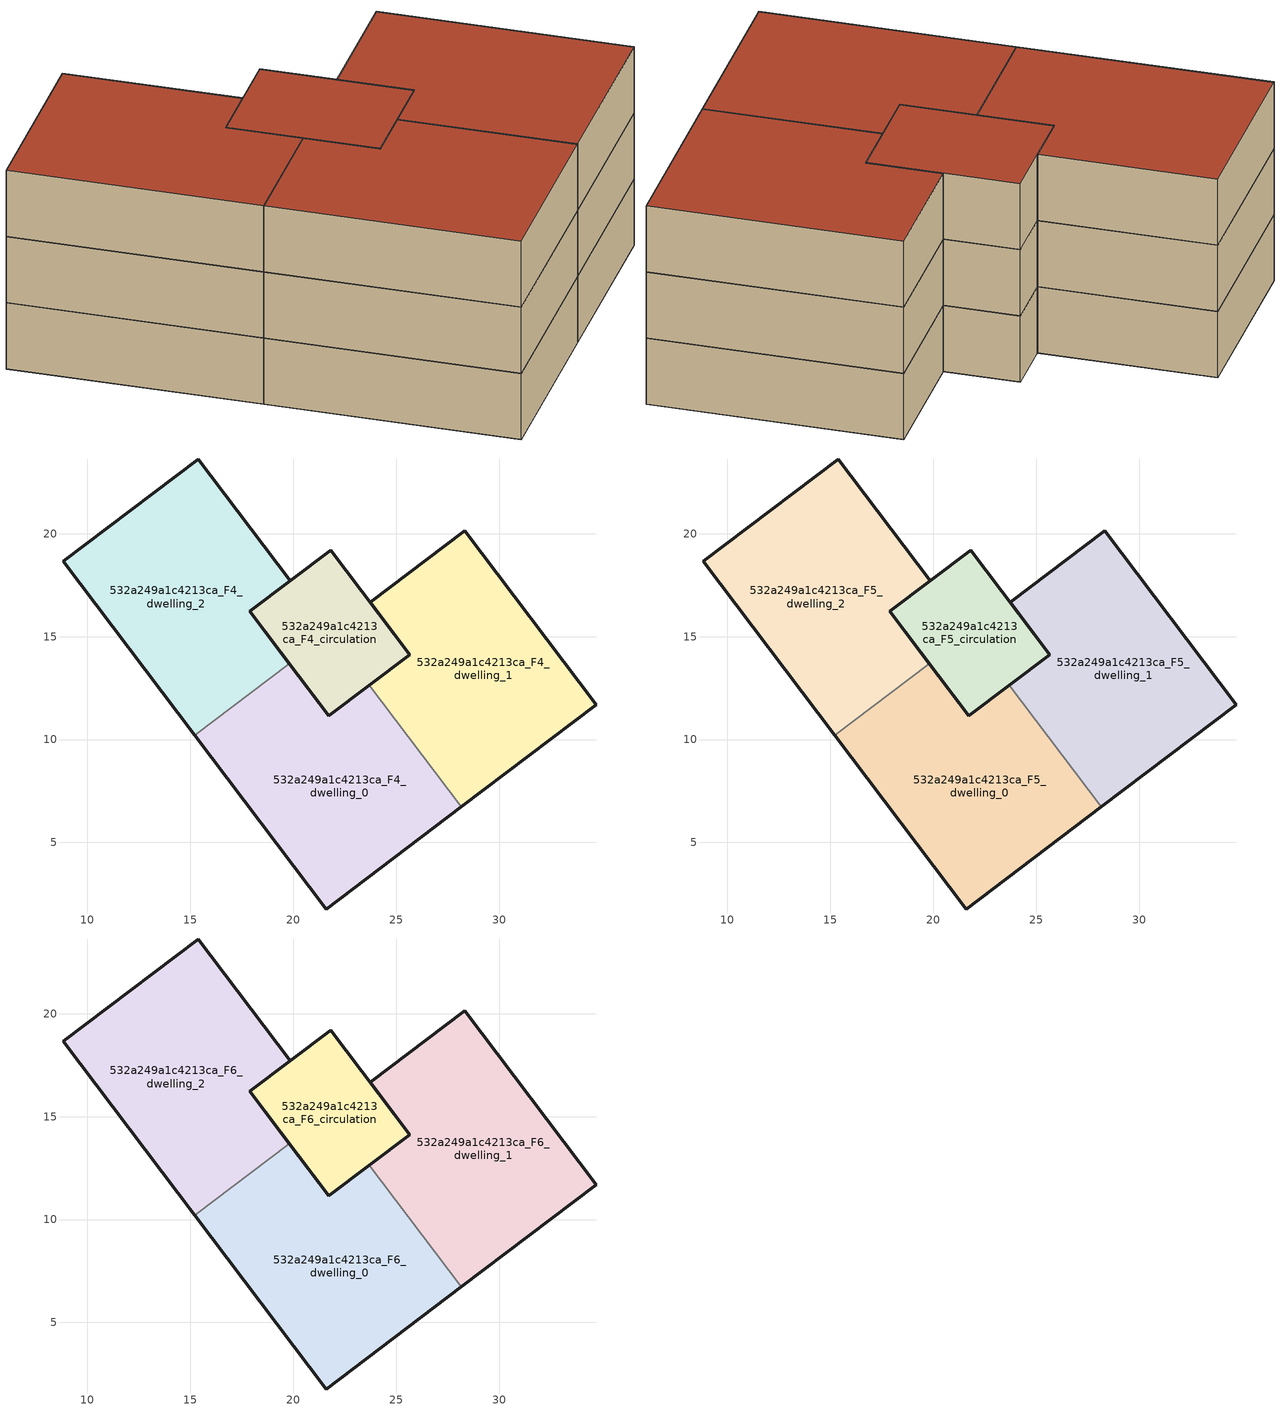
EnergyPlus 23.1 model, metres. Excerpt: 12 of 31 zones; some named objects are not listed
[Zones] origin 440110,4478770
532a249a1c4213ca_F4_dwelling_0
 floor to 532a249a1c4213ca_F3_dwelling_0 (EU_floor_Construction): 28.16,6.72 23.69,12.64 21.72,11.15 19.8,13.69 15.21,10.22 21.6,1.76 z12
 wall outside (EU_wall_Construction): 19.8,13.69 21.72,11.15 23.69,12.64 / 28.16,6.72 21.6,1.76 15.21,10.22 z12:15
 wall to 532a249a1c4213ca_F4_dwelling_2 (EU_wall_Construction): 15.21,10.22 19.8,13.69 z12:15
 wall to 532a249a1c4213ca_F4_dwelling_1 (EU_wall_Construction): 23.69,12.64 28.16,6.72 z12:15
532a249a1c4213ca_F4_dwelling_1
 floor to 532a249a1c4213ca_F3_dwelling_1 (EU_floor_Construction): 34.72,11.68 28.33,20.13 23.74,16.66 25.66,14.13 23.69,12.64 28.16,6.72 z12
 wall outside (EU_wall_Construction): 23.69,12.64 25.66,14.13 23.74,16.66 28.33,20.13 34.72,11.68 28.16,6.72 z12:15
532a249a1c4213ca_F4_dwelling_2
 floor to 532a249a1c4213ca_F3_dwelling_2 (EU_floor_Construction): 19.8,13.69 17.89,16.22 19.85,17.71 15.38,23.63 8.82,18.67 15.21,10.22 z12
 wall outside (EU_wall_Construction): 15.21,10.22 8.82,18.67 15.38,23.63 19.85,17.71 17.89,16.22 19.8,13.69 z12:15
532a249a1c4213ca_F4_circulation
 floor to 532a249a1c4213ca_F3_circulation (EU_floor_Construction): 25.66,14.13 21.82,19.2 17.89,16.22 21.72,11.15 z12
 wall outside (EU_wall_Construction): 25.66,14.13 21.72,11.15 17.89,16.22 21.82,19.2 25.66,14.13 z12:15
532a249a1c4213ca_F5_dwelling_0
 floor to 532a249a1c4213ca_F4_dwelling_0 (EU_floor_Construction): 28.16,6.72 23.69,12.64 21.72,11.15 19.8,13.69 15.21,10.22 21.6,1.76 z15
 wall outside (EU_wall_Construction): 19.8,13.69 21.72,11.15 23.69,12.64 / 28.16,6.72 21.6,1.76 15.21,10.22 z15:18
 wall to 532a249a1c4213ca_F5_dwelling_2 (EU_wall_Construction): 15.21,10.22 19.8,13.69 z15:18
 wall to 532a249a1c4213ca_F5_dwelling_1 (EU_wall_Construction): 23.69,12.64 28.16,6.72 z15:18
532a249a1c4213ca_F5_dwelling_1
 floor to 532a249a1c4213ca_F4_dwelling_1 (EU_floor_Construction): 34.72,11.68 28.33,20.13 23.74,16.66 25.66,14.13 23.69,12.64 28.16,6.72 z15
 wall outside (EU_wall_Construction): 23.69,12.64 25.66,14.13 23.74,16.66 28.33,20.13 34.72,11.68 28.16,6.72 z15:18
532a249a1c4213ca_F5_dwelling_2
 floor to 532a249a1c4213ca_F4_dwelling_2 (EU_floor_Construction): 19.8,13.69 17.89,16.22 19.85,17.71 15.38,23.63 8.82,18.67 15.21,10.22 z15
 wall outside (EU_wall_Construction): 15.21,10.22 8.82,18.67 15.38,23.63 19.85,17.71 17.89,16.22 19.8,13.69 z15:18
532a249a1c4213ca_F5_circulation
 floor to 532a249a1c4213ca_F4_circulation (EU_floor_Construction): 25.66,14.13 21.82,19.2 17.89,16.22 21.72,11.15 z15
 wall outside (EU_wall_Construction): 25.66,14.13 21.72,11.15 17.89,16.22 21.82,19.2 25.66,14.13 z15:18
532a249a1c4213ca_F6_dwelling_0
 floor to 532a249a1c4213ca_F5_dwelling_0 (EU_floor_Construction): 28.16,6.72 23.69,12.64 21.72,11.15 19.8,13.69 15.21,10.22 21.6,1.76 z18
 wall outside (EU_wall_Construction): 19.8,13.69 21.72,11.15 23.69,12.64 / 28.16,6.72 21.6,1.76 15.21,10.22 z18:21
 wall to 532a249a1c4213ca_F6_dwelling_2 (EU_wall_Construction): 15.21,10.22 19.8,13.69 z18:21
 wall to 532a249a1c4213ca_F6_dwelling_1 (EU_wall_Construction): 23.69,12.64 28.16,6.72 z18:21
 roof outside (EU_roof_Construction): 23.69,12.64 28.16,6.72 21.6,1.76 15.21,10.22 19.8,13.69 21.72,11.15 z21
532a249a1c4213ca_F6_dwelling_1
 floor to 532a249a1c4213ca_F5_dwelling_1 (EU_floor_Construction): 34.72,11.68 28.33,20.13 23.74,16.66 25.66,14.13 23.69,12.64 28.16,6.72 z18
 wall outside (EU_wall_Construction): 23.69,12.64 25.66,14.13 23.74,16.66 28.33,20.13 34.72,11.68 28.16,6.72 z18:21
 roof outside (EU_roof_Construction): 28.33,20.13 34.72,11.68 28.16,6.72 23.69,12.64 25.66,14.13 23.74,16.66 z21
532a249a1c4213ca_F6_dwelling_2
 floor to 532a249a1c4213ca_F5_dwelling_2 (EU_floor_Construction): 19.8,13.69 17.89,16.22 19.85,17.71 15.38,23.63 8.82,18.67 15.21,10.22 z18
 wall outside (EU_wall_Construction): 15.21,10.22 8.82,18.67 15.38,23.63 19.85,17.71 17.89,16.22 19.8,13.69 z18:21
 roof outside (EU_roof_Construction): 15.38,23.63 19.85,17.71 17.89,16.22 19.8,13.69 15.21,10.22 8.82,18.67 z21
532a249a1c4213ca_F6_circulation
 floor to 532a249a1c4213ca_F5_circulation (EU_floor_Construction): 25.66,14.13 21.82,19.2 17.89,16.22 21.72,11.15 z18
 wall outside (EU_wall_Construction): 25.66,14.13 21.72,11.15 17.89,16.22 21.82,19.2 25.66,14.13 z18:21
 roof outside (EU_roof_Construction): 21.82,19.2 25.66,14.13 21.72,11.15 17.89,16.22 z21
[Building]
EU S2 Campaign: North Axis=0; Terrain=City; Solar Distribution=FullExterior
[Site:Location]
Madrid: Latitude=40.5; Longitude=-3.5; Time Zone=1; Elevation=609
[SizingPeriod:WeatherFileDays]
AnnualSizingPeriod: Begin Month=1; Begin Day of Month=1; End Month=12; End Day of Month=31; Day of Week for Start Day=Monday; Use Weather File Daylight Saving Period=No; Use Weather File Rain and Snow Indicators=No
[MATERIAL]
EU_InternalMass_Material: Roughness=MediumRough; Thickness=0.1; Conductivity=1; Density=1800; Specific Heat=900; Thermal Absorptance=0.9; Solar Absorptance=0.7; Visible Absorptance=0.7
[MATERIAL:NOMASS] Roughness=MediumRough; Thermal Absorptance=0.9; Solar Absorptance=0.7; Visible Absorptance=0.7
Name | Thermal Resistance
EU_wall_NoMass | 0.609216
EU_roof_NoMass | 0.513268
EU_floor_NoMass | 0.568163
[CONSTRUCTION]
EU_wall_Construction: EU_wall_NoMass
EU_roof_Construction: EU_roof_NoMass
EU_floor_Construction: EU_floor_NoMass
EU_InternalMass_Construction: EU_InternalMass_Material
[ZONE] Type=1; Multiplier=1; Ceiling Height=autocalculate; Floor Area=autocalculate; Part of Total Floor Area=Yes
Name | Volume
532a249a1c4213ca_F4_dwelling_0; 532a249a1c4213ca_F5_dwelling_0; 532a249a1c4213ca_F6_dwelling_0 | 237.832
532a249a1c4213ca_F4_dwelling_1; 532a249a1c4213ca_F5_dwelling_1; 532a249a1c4213ca_F6_dwelling_1 | 237.81
532a249a1c4213ca_F4_dwelling_2; 532a249a1c4213ca_F5_dwelling_2; 532a249a1c4213ca_F6_dwelling_2 | 237.825
532a249a1c4213ca_F4_circulation; 532a249a1c4213ca_F5_circulation; 532a249a1c4213ca_F6_circulation | 94.0734
[INTERNALMASS] Construction=EU_InternalMass_Construction
Name | Zone or ZoneList | Surface Area
532a249a1c4213ca_F4_dwelling_0_EU_InternalMass | 532a249a1c4213ca_F4_dwelling_0 | 158.549
532a249a1c4213ca_F4_dwelling_1_EU_InternalMass | 532a249a1c4213ca_F4_dwelling_1 | 79.2744
532a249a1c4213ca_F4_dwelling_2_EU_InternalMass | 532a249a1c4213ca_F4_dwelling_2 | 79.2744
532a249a1c4213ca_F5_dwelling_0_EU_InternalMass | 532a249a1c4213ca_F5_dwelling_0 | 158.549
532a249a1c4213ca_F5_dwelling_1_EU_InternalMass | 532a249a1c4213ca_F5_dwelling_1 | 79.2744
532a249a1c4213ca_F5_dwelling_2_EU_InternalMass | 532a249a1c4213ca_F5_dwelling_2 | 79.2744
532a249a1c4213ca_F6_dwelling_0_EU_InternalMass | 532a249a1c4213ca_F6_dwelling_0 | 158.549
532a249a1c4213ca_F6_dwelling_1_EU_InternalMass | 532a249a1c4213ca_F6_dwelling_1 | 79.2744
532a249a1c4213ca_F6_dwelling_2_EU_InternalMass | 532a249a1c4213ca_F6_dwelling_2 | 79.2744
[OTHEREQUIPMENT] Fuel Type=Electricity; Design Level Calculation Method=Watts/Area; Power per Zone Floor Area=1; Fraction Latent=0; Fraction Radiant=0; Fraction Lost=0; Carbon Dioxide Generation Rate=0; EndUse Subcategory=EU_Step8_InternalGains
Name | Zone or ZoneList or Space or SpaceList | Schedule
EU_Step8_InternalGain_532a249a1c4213ca_F4_dwelling_0_f000 | 532a249a1c4213ca_F4_dwelling_0 | EU_Step8_GainSchedule_532a249a1c4213ca_F4_dwelling_0_f000
EU_Step8_InternalGain_532a249a1c4213ca_F4_dwelling_1_f000 | 532a249a1c4213ca_F4_dwelling_1 | EU_Step8_GainSchedule_532a249a1c4213ca_F4_dwelling_1_f000
EU_Step8_InternalGain_532a249a1c4213ca_F4_dwelling_2_f000 | 532a249a1c4213ca_F4_dwelling_2 | EU_Step8_GainSchedule_532a249a1c4213ca_F4_dwelling_2_f000
EU_Step8_InternalGain_532a249a1c4213ca_F5_dwelling_0_f000 | 532a249a1c4213ca_F5_dwelling_0 | EU_Step8_GainSchedule_532a249a1c4213ca_F5_dwelling_0_f000
EU_Step8_InternalGain_532a249a1c4213ca_F5_dwelling_1_f000 | 532a249a1c4213ca_F5_dwelling_1 | EU_Step8_GainSchedule_532a249a1c4213ca_F5_dwelling_1_f000
EU_Step8_InternalGain_532a249a1c4213ca_F5_dwelling_2_f000 | 532a249a1c4213ca_F5_dwelling_2 | EU_Step8_GainSchedule_532a249a1c4213ca_F5_dwelling_2_f000
EU_Step8_InternalGain_532a249a1c4213ca_F6_dwelling_0_f000 | 532a249a1c4213ca_F6_dwelling_0 | EU_Step8_GainSchedule_532a249a1c4213ca_F6_dwelling_0_f000
EU_Step8_InternalGain_532a249a1c4213ca_F6_dwelling_1_f000 | 532a249a1c4213ca_F6_dwelling_1 | EU_Step8_GainSchedule_532a249a1c4213ca_F6_dwelling_1_f000
EU_Step8_InternalGain_532a249a1c4213ca_F6_dwelling_2_f000 | 532a249a1c4213ca_F6_dwelling_2 | EU_Step8_GainSchedule_532a249a1c4213ca_F6_dwelling_2_f000
[ZONEINFILTRATION:DESIGNFLOWRATE] Schedule=EU_AlwaysOn; Design Flow Rate Calculation Method=Flow/Area; Flow Rate per Floor Area=0.0005; Constant Term Coefficient=1; Temperature Term Coefficient=0; Velocity Term Coefficient=0; Velocity Squared Term Coefficient=0
Name | Zone or ZoneList or Space or SpaceList
EU_Circulation_Infiltration_532a249a1c4213ca_F4_circulation | 532a249a1c4213ca_F4_circulation
EU_Circulation_Infiltration_532a249a1c4213ca_F5_circulation | 532a249a1c4213ca_F5_circulation
EU_Circulation_Infiltration_532a249a1c4213ca_F6_circulation | 532a249a1c4213ca_F6_circulation
[ZONEVENTILATION:DESIGNFLOWRATE] Schedule=EU_AlwaysOn; Design Flow Rate Calculation Method=AirChanges/Hour; Air Changes per Hour=0.752966; Ventilation Type=Natural; Fan Pressure Rise=0; Fan Total Efficiency=1; Constant Term Coefficient=1; Temperature Term Coefficient=0; Velocity Term Coefficient=0; Velocity Squared Term Coefficient=0; Minimum Indoor Temperature=-100; Maximum Indoor Temperature=100; Delta Temperature=-100; Minimum Outdoor Temperature=-100; Maximum Outdoor Temperature=100; Maximum Wind Speed=40
Name | Zone or ZoneList or Space or SpaceList
EU_ConstantAir_532a249a1c4213ca_F4_dwelling_0 | 532a249a1c4213ca_F4_dwelling_0
EU_ConstantAir_532a249a1c4213ca_F4_dwelling_1 | 532a249a1c4213ca_F4_dwelling_1
EU_ConstantAir_532a249a1c4213ca_F4_dwelling_2 | 532a249a1c4213ca_F4_dwelling_2
EU_ConstantAir_532a249a1c4213ca_F5_dwelling_0 | 532a249a1c4213ca_F5_dwelling_0
EU_ConstantAir_532a249a1c4213ca_F5_dwelling_1 | 532a249a1c4213ca_F5_dwelling_1
EU_ConstantAir_532a249a1c4213ca_F5_dwelling_2 | 532a249a1c4213ca_F5_dwelling_2
EU_ConstantAir_532a249a1c4213ca_F6_dwelling_0 | 532a249a1c4213ca_F6_dwelling_0
EU_ConstantAir_532a249a1c4213ca_F6_dwelling_1 | 532a249a1c4213ca_F6_dwelling_1
EU_ConstantAir_532a249a1c4213ca_F6_dwelling_2 | 532a249a1c4213ca_F6_dwelling_2
[HVACTEMPLATE:THERMOSTAT] Constant Heating Setpoint=20; Constant Cooling Setpoint=50
EU_HeatOnly_532a249a1c4213ca_F5_dwelling_2; EU_HeatOnly_532a249a1c4213ca_F6_dwelling_0; EU_HeatOnly_532a249a1c4213ca_F6_dwelling_1; EU_HeatOnly_532a249a1c4213ca_F6_dwelling_2
[HVACTEMPLATE:ZONE:IDEALLOADSAIRSYSTEM] System Availability Schedule=EU_AlwaysOn; Maximum Heating Supply Air Temperature=50; Minimum Cooling Supply Air Temperature=13; Maximum Heating Supply Air Humidity Ratio=0.0156; Minimum Cooling Supply Air Humidity Ratio=0.0077; Heating Limit=NoLimit; Cooling Limit=NoLimit; Heating Availability Schedule=EU_AlwaysOn; Cooling Availability Schedule=EU_CoolingOff; Dehumidification Control Type=ConstantSensibleHeatRatio; Cooling Sensible Heat Ratio=0.7; Dehumidification Setpoint=60; Humidification Control Type=None; Humidification Setpoint=30; Outdoor Air Method=None; Outdoor Air Flow Rate per Person=0.00944; Outdoor Air Flow Rate per Zone Floor Area=0; Outdoor Air Flow Rate per Zone=0; Demand Controlled Ventilation Type=None; Outdoor Air Economizer Type=NoEconomizer; Heat Recovery Type=None; Sensible Heat Recovery Effectiveness=0.7; Latent Heat Recovery Effectiveness=0.65
Name | Template Thermostat
532a249a1c4213ca_F4_dwelling_0 | EU_HeatOnly_532a249a1c4213ca_F4_dwelling_0
532a249a1c4213ca_F4_dwelling_1 | EU_HeatOnly_532a249a1c4213ca_F4_dwelling_1
532a249a1c4213ca_F4_dwelling_2 | EU_HeatOnly_532a249a1c4213ca_F4_dwelling_2
532a249a1c4213ca_F5_dwelling_0 | EU_HeatOnly_532a249a1c4213ca_F5_dwelling_0
532a249a1c4213ca_F5_dwelling_1 | EU_HeatOnly_532a249a1c4213ca_F5_dwelling_1
532a249a1c4213ca_F5_dwelling_2 | EU_HeatOnly_532a249a1c4213ca_F5_dwelling_2
532a249a1c4213ca_F6_dwelling_0 | EU_HeatOnly_532a249a1c4213ca_F6_dwelling_0
532a249a1c4213ca_F6_dwelling_1 | EU_HeatOnly_532a249a1c4213ca_F6_dwelling_1
532a249a1c4213ca_F6_dwelling_2 | EU_HeatOnly_532a249a1c4213ca_F6_dwelling_2
[SIZING:ZONE] Zone Cooling Design Supply Air Temperature Input Method=SupplyAirTemperature; Zone Cooling Design Supply Air Temperature=13; Zone Heating Design Supply Air Temperature Input Method=SupplyAirTemperature; Zone Heating Design Supply Air Temperature=50; Zone Cooling Design Supply Air Humidity Ratio=0.008; Zone Heating Design Supply Air Humidity Ratio=0.008; Cooling Design Air Flow Method=DesignDay; Cooling Design Air Flow Rate=0; Cooling Minimum Air Flow per Zone Floor Area=0.000762; Cooling Minimum Air Flow=0; Cooling Minimum Air Flow Fraction=0.2; Heating Design Air Flow Method=DesignDay; Heating Design Air Flow Rate=0; Heating Maximum Air Flow per Zone Floor Area=0.002032; Heating Maximum Air Flow=0.141576; Heating Maximum Air Flow Fraction=0.3; Account for Dedicated Outdoor Air System=No; Dedicated Outdoor Air System Control Strategy=NeutralSupplyAir; Dedicated Outdoor Air Low Setpoint Temperature for Design=autosize; Dedicated Outdoor Air High Setpoint Temperature for Design=autosize; Zone Load Sizing Method=Sensible Load Only No Latent Load; Zone Latent Cooling Design Supply Air Humidity Ratio Input Method=HumidityRatioDifference; Zone Cooling Design Supply Air Humidity Ratio Difference=0.005; Zone Latent Heating Design Supply Air Humidity Ratio Input Method=HumidityRatioDifference; Zone Humidification Design Supply Air Humidity Ratio Difference=0.005
532a249a1c4213ca_F4_dwelling_0; 532a249a1c4213ca_F4_dwelling_1; 532a249a1c4213ca_F4_dwelling_2; 532a249a1c4213ca_F5_dwelling_0; 532a249a1c4213ca_F5_dwelling_1; 532a249a1c4213ca_F5_dwelling_2; 532a249a1c4213ca_F6_dwelling_0; 532a249a1c4213ca_F6_dwelling_1; 532a249a1c4213ca_F6_dwelling_2
[SCHEDULE:CONSTANT]
Name | Hourly Value
EU_AlwaysOn | 1
EU_CoolingOff | 0
[SCHEDULE:FILE] Column Number=1; Rows to Skip at Top=0; Number of Hours of Data=8760; Column Separator=Comma; Interpolate to Timestep=No; Minutes per Item=60; Adjust Schedule for Daylight Savings=Yes
Name | File
EU_Step8_GainSchedule_532a249a1c4213ca_F4_dwelling_0_f000 | ../../schedules/532a249a1c4213ca/532a249a1c4213ca_F4_dwelling_0_f000_gain.csv
EU_Step8_GainSchedule_532a249a1c4213ca_F4_dwelling_1_f000 | ../../schedules/532a249a1c4213ca/532a249a1c4213ca_F4_dwelling_1_f000_gain.csv
EU_Step8_GainSchedule_532a249a1c4213ca_F4_dwelling_2_f000 | ../../schedules/532a249a1c4213ca/532a249a1c4213ca_F4_dwelling_2_f000_gain.csv
EU_Step8_GainSchedule_532a249a1c4213ca_F5_dwelling_0_f000 | ../../schedules/532a249a1c4213ca/532a249a1c4213ca_F5_dwelling_0_f000_gain.csv
EU_Step8_GainSchedule_532a249a1c4213ca_F5_dwelling_1_f000 | ../../schedules/532a249a1c4213ca/532a249a1c4213ca_F5_dwelling_1_f000_gain.csv
EU_Step8_GainSchedule_532a249a1c4213ca_F5_dwelling_2_f000 | ../../schedules/532a249a1c4213ca/532a249a1c4213ca_F5_dwelling_2_f000_gain.csv
EU_Step8_GainSchedule_532a249a1c4213ca_F6_dwelling_0_f000 | ../../schedules/532a249a1c4213ca/532a249a1c4213ca_F6_dwelling_0_f000_gain.csv
EU_Step8_GainSchedule_532a249a1c4213ca_F6_dwelling_1_f000 | ../../schedules/532a249a1c4213ca/532a249a1c4213ca_F6_dwelling_1_f000_gain.csv
EU_Step8_GainSchedule_532a249a1c4213ca_F6_dwelling_2_f000 | ../../schedules/532a249a1c4213ca/532a249a1c4213ca_F6_dwelling_2_f000_gain.csv
